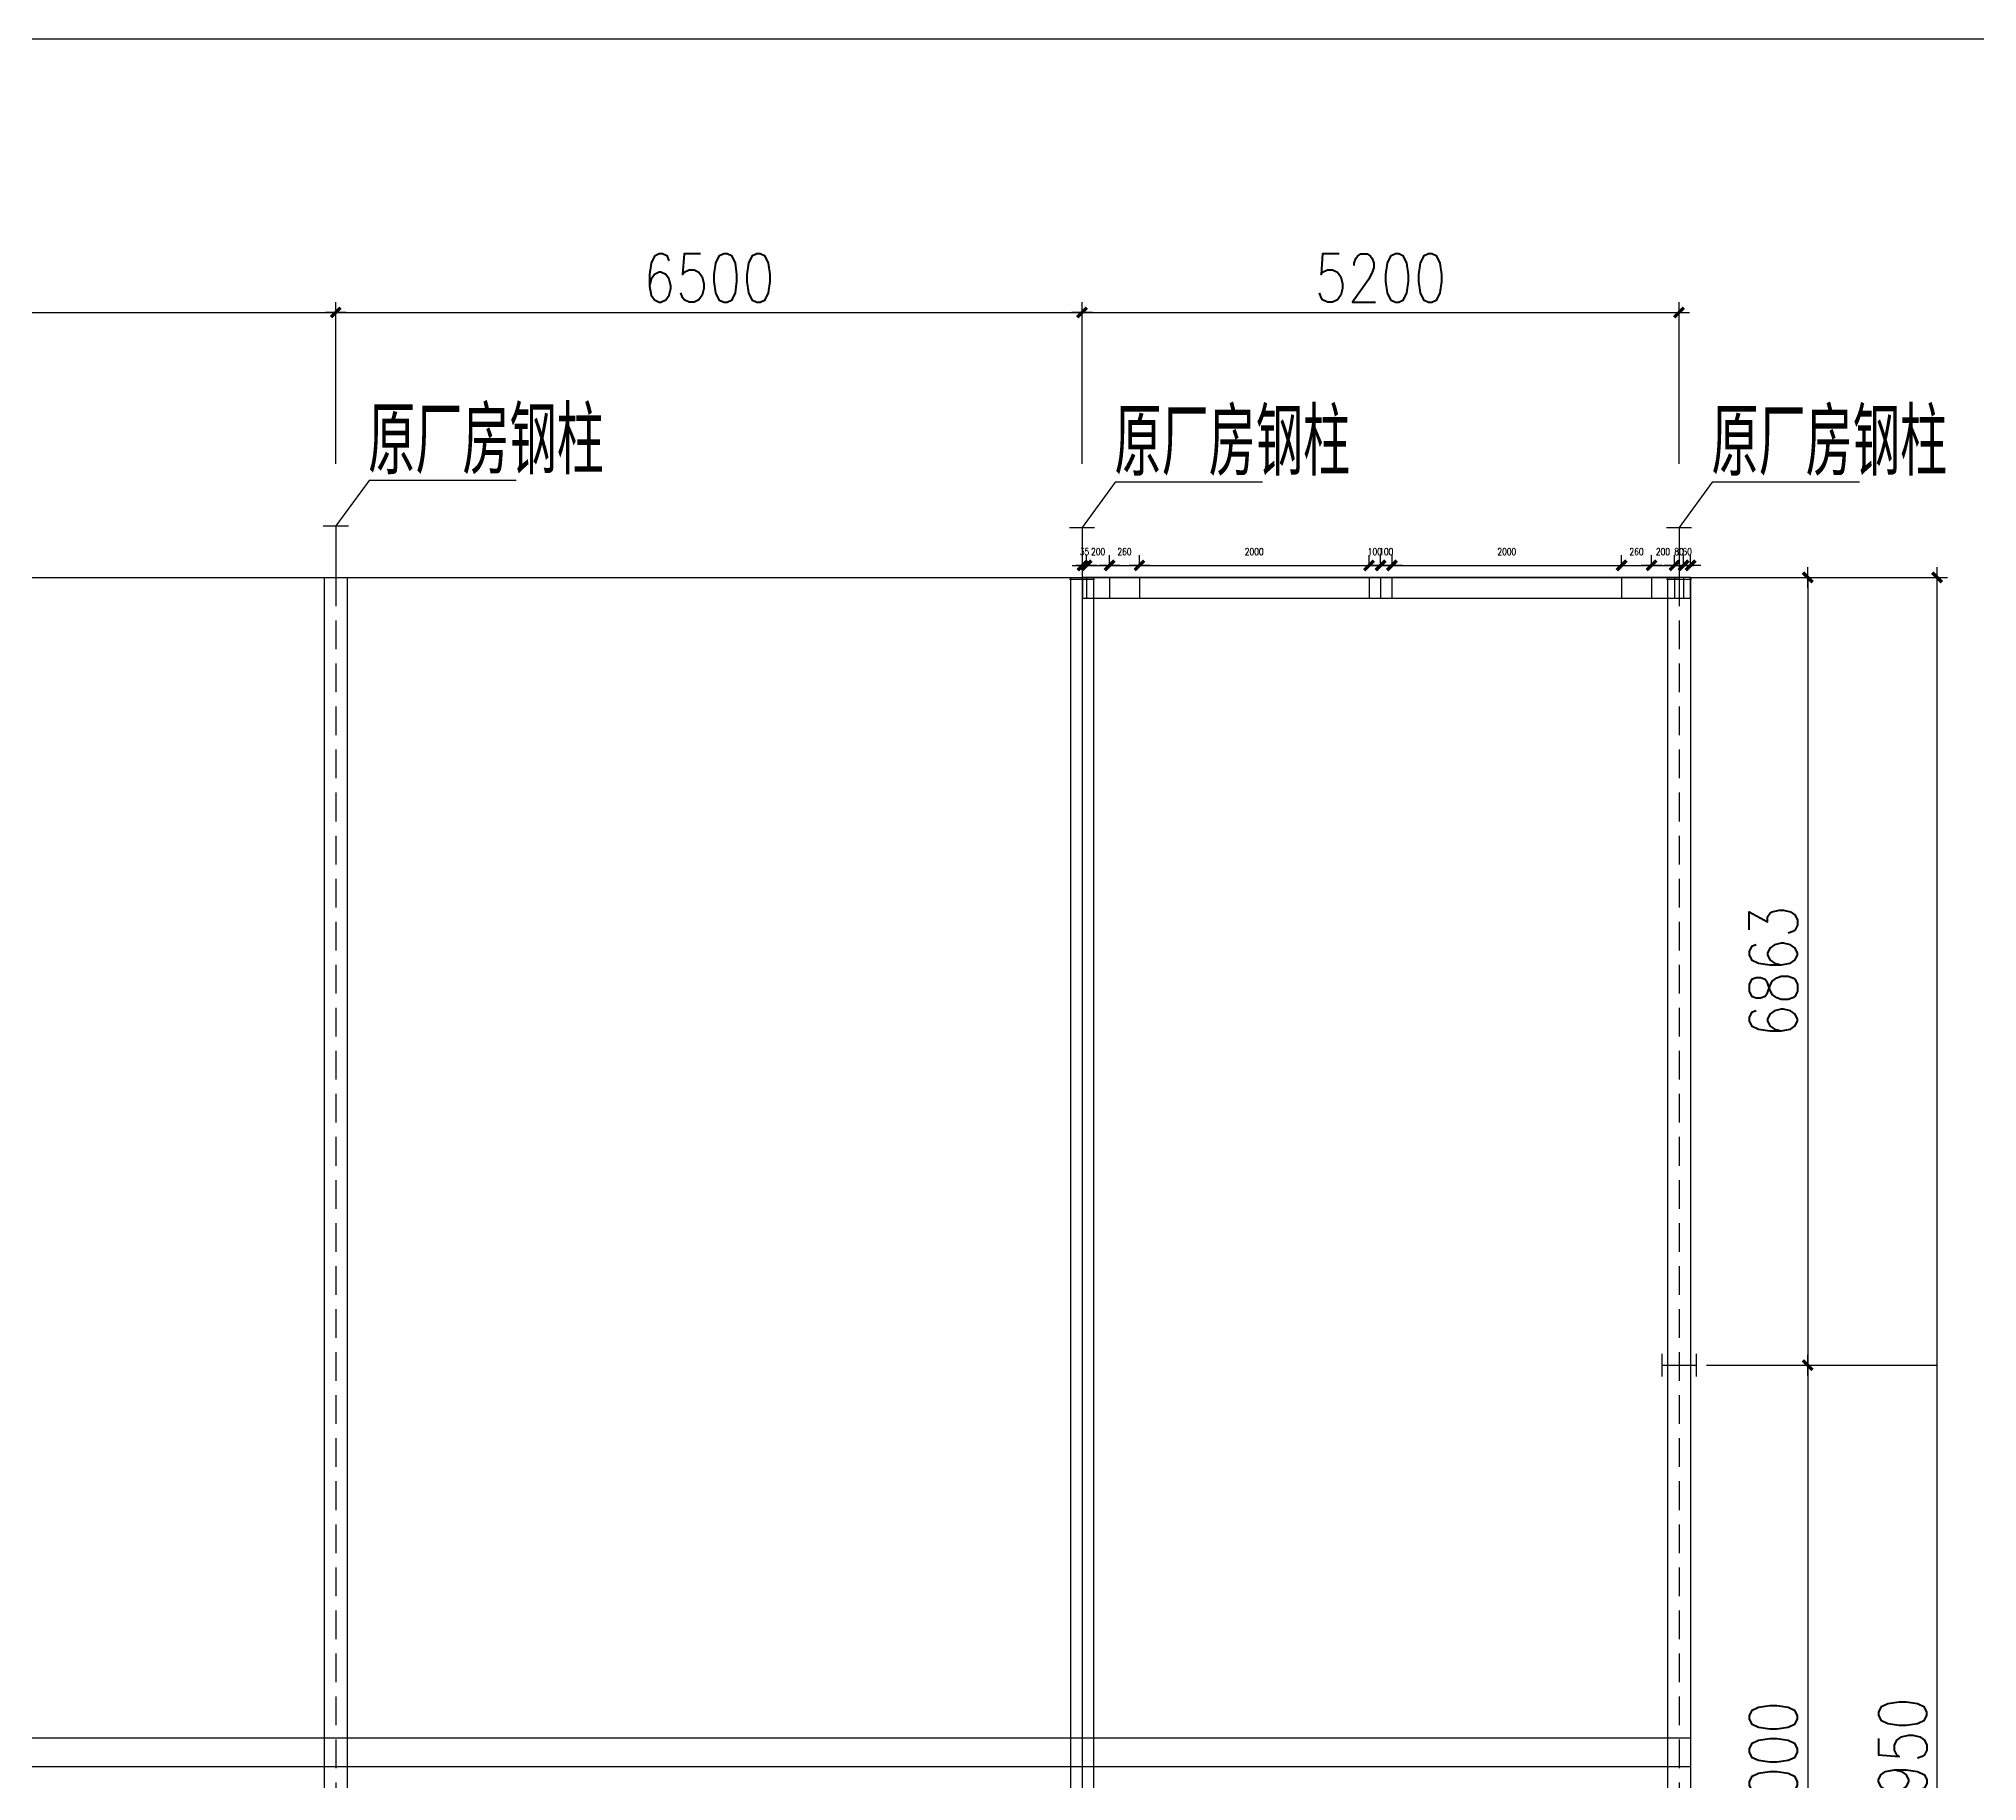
# Model space of a CAD drawing. Header units: millimetres. Extents: x 2287919 to 2522484, y -1845182 to -1736911.
# Drawn here: x 2486123 to 2503007, y -1783263 to -1768082 of the extents above; entities that cross this region are included whole.
import ezdxf

# ---------------------------------------------------------------- set-up
doc = ezdxf.new("R2010")
doc.units = ezdxf.units.MM
doc.header["$LTSCALE"] = 1000
doc.header["$PDMODE"] = 34
doc.linetypes.add('DASHED2', pattern=[0.375, 0.25, -0.125])
doc.linetypes.add('H1', pattern=[0.375, 0.25, -0.125])
doc.styles.add('DIM_FONT', font='simplex.shx', dxfattribs={"width": 0.8, "bigfont": 'hztxt.shx'})
doc.styles.add('TSSD_Label', font='Tssdeng.shx', dxfattribs={"width": 0.7, "bigfont": 'hztxt.shx'})
doc.dimstyles.new('WGH(1)', dxfattribs={"dimscale": 1.2, "dimtxt": 100, "dimasz": 0.5, "dimexe": 75, "dimexo": 75, "dimgap": 75, "dimtad": 1, "dimdec": 0, "dimzin": 0, "dimdsep": 46, "dimtxsty": 'DIM_FONT', "dimblk1": '_DIMX', "dimblk2": '_DIMX', "dimsah": 1, "dimcen": 0.09, "dimclrd": 3, "dimclre": 3, "dimclrt": 7, "dimadec": 0, "dimazin": 0, "dimtfac": 1, "dimtdec": 0, "dimtix": 1, "dimtmove": 2, "dimatfit": 3, "dimldrblk": '_DIMX', "dimfxl": 1, "dimtolj": 1, "dimtzin": 0, "dimarcsym": 0})

# ---------------------------------------------------------------- blocks, each defined once
blk = doc.blocks.new('_DIMX')
blk.add_line((-150, 0), (150, 0))
at = {"const_width": 50}
blk.add_lwpolyline([(-70, -70), (70, 70)], dxfattribs=at)
blk = doc.blocks.new('*D1684')
at = {"color": 3, "lineweight": -2}
for p, q in [((2482210, -1771784), (2482210, -1770376)), ((2482211, -1770466), (2488709, -1770466)), ((2488710, -1771784), (2488710, -1770376))]:
    blk.add_line(p, q, dxfattribs=at)
at = {"layer": 'Defpoints', "color": 0}
for p in [(2488710, -1770466), (2482210, -1771874), (2488710, -1771874)]:
    blk.add_point(p, dxfattribs=at)
at = {"color": 3, "lineweight": -2, "xscale": 0.6, "yscale": 0.6, "zscale": 0.6, "rotation": 180}
blk.add_blockref('_DIMX', (2482210, -1770466), dxfattribs=at)
at = {"color": 3, "lineweight": -2, "xscale": 0.6, "yscale": 0.6, "zscale": 0.6}
blk.add_blockref('_DIMX', (2488710, -1770466), dxfattribs=at)
at = {"color": 7, "insert": (2485460, -1770166), "char_height": 420, "attachment_point": 5, "style": 'DIM_FONT'}
blk.add_mtext('\\A1;6500', dxfattribs=at)
blk = doc.blocks.new('*D1685')
at = {"color": 3, "lineweight": -2}
for p, q in [((2488710, -1771784), (2488710, -1770376)), ((2488711, -1770466), (2495209, -1770466)), ((2495210, -1771784), (2495210, -1770376))]:
    blk.add_line(p, q, dxfattribs=at)
at = {"layer": 'Defpoints', "color": 0}
for p in [(2495210, -1770466), (2488710, -1771874), (2495210, -1771874)]:
    blk.add_point(p, dxfattribs=at)
at = {"color": 3, "lineweight": -2, "xscale": 0.6, "yscale": 0.6, "zscale": 0.6, "rotation": 180}
blk.add_blockref('_DIMX', (2488710, -1770466), dxfattribs=at)
at = {"color": 3, "lineweight": -2, "xscale": 0.6, "yscale": 0.6, "zscale": 0.6}
blk.add_blockref('_DIMX', (2495210, -1770466), dxfattribs=at)
at = {"color": 7, "insert": (2491960, -1770166), "char_height": 420, "attachment_point": 5, "style": 'DIM_FONT'}
blk.add_mtext('\\A1;6500', dxfattribs=at)
blk = doc.blocks.new('*D1686')
at = {"color": 3, "lineweight": -2}
for p, q in [((2495210, -1771784), (2495210, -1770376)), ((2495211, -1770466), (2500409, -1770466)), ((2500410, -1771784), (2500410, -1770376))]:
    blk.add_line(p, q, dxfattribs=at)
at = {"layer": 'Defpoints', "color": 0}
for p in [(2500410, -1770466), (2495210, -1771874), (2500410, -1771874)]:
    blk.add_point(p, dxfattribs=at)
at = {"color": 3, "lineweight": -2, "xscale": 0.6, "yscale": 0.6, "zscale": 0.6, "rotation": 180}
blk.add_blockref('_DIMX', (2495210, -1770466), dxfattribs=at)
at = {"color": 3, "lineweight": -2, "xscale": 0.6, "yscale": 0.6, "zscale": 0.6}
blk.add_blockref('_DIMX', (2500410, -1770466), dxfattribs=at)
at = {"color": 7, "insert": (2497810, -1770166), "char_height": 420, "attachment_point": 5, "style": 'DIM_FONT'}
blk.add_mtext('\\A1;5200', dxfattribs=at)
blk = doc.blocks.new('*D1692')
at = {"color": 3, "lineweight": -2}
for p, q in [((2500500, -1772775), (2502748, -1772775)), ((2502658, -1793724), (2502658, -1772775)), ((2500500, -1793725), (2502748, -1793725))]:
    blk.add_line(p, q, dxfattribs=at)
at = {"layer": 'Defpoints', "color": 0}
for p in [(2500410, -1772775), (2502658, -1772775), (2500410, -1793725)]:
    blk.add_point(p, dxfattribs=at)
at = {"color": 3, "lineweight": -2, "xscale": 0.6, "yscale": 0.6, "zscale": 0.6}
for p, rotation in [((2502658, -1772775), 90), ((2502658, -1793725), 270)]:
    blk.add_blockref('_DIMX', p, dxfattribs=dict(at, rotation=rotation))
at = {"color": 7, "insert": (2502358, -1783250), "char_height": 420, "attachment_point": 5, "rotation": 90, "style": 'DIM_FONT'}
blk.add_mtext('\\A1;20950', dxfattribs=at)
blk = doc.blocks.new('*D1687')
at = {"color": 3, "lineweight": -2}
for p, q in [((2500977, -1772775), (2501621, -1772775)), ((2501531, -1772775), (2501531, -1779637)), ((2500708, -1779638), (2501621, -1779638))]:
    blk.add_line(p, q, dxfattribs=at)
at = {"layer": 'Defpoints', "color": 0}
for p in [(2500887, -1772775), (2500618, -1779638), (2501531, -1779638)]:
    blk.add_point(p, dxfattribs=at)
at = {"color": 3, "lineweight": -2, "xscale": 0.6, "yscale": 0.6, "zscale": 0.6}
for p, rotation in [((2501531, -1772775), 90), ((2501531, -1779638), 270)]:
    blk.add_blockref('_DIMX', p, dxfattribs=dict(at, rotation=rotation))
at = {"color": 7, "insert": (2501231, -1776206), "char_height": 420, "attachment_point": 5, "rotation": 90, "style": 'DIM_FONT'}
blk.add_mtext('\\A1;6863', dxfattribs=at)
blk = doc.blocks.new('*D1688')
at = {"color": 3, "lineweight": -2}
for p, q in [((2500650, -1779638), (2501621, -1779638)), ((2501531, -1779638), (2501531, -1786637)), ((2500500, -1786638), (2501621, -1786638))]:
    blk.add_line(p, q, dxfattribs=at)
at = {"layer": 'Defpoints', "color": 0}
for p in [(2500560, -1779638), (2500410, -1786638), (2501531, -1786638)]:
    blk.add_point(p, dxfattribs=at)
at = {"color": 3, "lineweight": -2, "xscale": 0.6, "yscale": 0.6, "zscale": 0.6}
for p, rotation in [((2501531, -1779638), 90), ((2501531, -1786638), 270)]:
    blk.add_blockref('_DIMX', p, dxfattribs=dict(at, rotation=rotation))
at = {"color": 7, "insert": (2501231, -1783138), "char_height": 420, "attachment_point": 5, "rotation": 90, "style": 'DIM_FONT'}
blk.add_mtext('\\A1;7000', dxfattribs=at)
blk = doc.blocks.new('*D1713')
at = {"color": 3, "lineweight": -2}
for p, q in [((2495214, -1772670), (2495214, -1772670)), ((2495215, -1772685), (2495215, -1772580)), ((2495215, -1772670), (2495250, -1772670)), ((2495250, -1772685), (2495250, -1772580)), ((2495251, -1772670), (2495251, -1772670))]:
    blk.add_line(p, q, dxfattribs=at)
at = {"layer": 'Defpoints', "color": 0}
for p in [(2495250, -1772670), (2495215, -1772775), (2495250, -1772775)]:
    blk.add_point(p, dxfattribs=at)
at = {"color": 3, "lineweight": -2, "xscale": 0.6, "yscale": 0.6, "zscale": 0.6}
blk.add_blockref('_DIMX', (2495215, -1772670), dxfattribs=at)
at = {"color": 3, "lineweight": -2, "xscale": 0.6, "yscale": 0.6, "zscale": 0.6, "rotation": 180}
blk.add_blockref('_DIMX', (2495250, -1772670), dxfattribs=at)
at = {"color": 7, "insert": (2495232, -1772550), "char_height": 60, "attachment_point": 5, "style": 'DIM_FONT'}
blk.add_mtext('\\A1;35', dxfattribs=at)
blk = doc.blocks.new('*D1714')
at = {"color": 3, "lineweight": -2}
for p, q in [((2495249, -1772670), (2495249, -1772670)), ((2495250, -1772685), (2495250, -1772580)), ((2495250, -1772670), (2495450, -1772670)), ((2495450, -1772685), (2495450, -1772580)), ((2495451, -1772670), (2495451, -1772670))]:
    blk.add_line(p, q, dxfattribs=at)
at = {"layer": 'Defpoints', "color": 0}
for p in [(2495450, -1772670), (2495250, -1772775), (2495450, -1772775)]:
    blk.add_point(p, dxfattribs=at)
at = {"color": 3, "lineweight": -2, "xscale": 0.6, "yscale": 0.6, "zscale": 0.6}
blk.add_blockref('_DIMX', (2495250, -1772670), dxfattribs=at)
at = {"color": 3, "lineweight": -2, "xscale": 0.6, "yscale": 0.6, "zscale": 0.6, "rotation": 180}
blk.add_blockref('_DIMX', (2495450, -1772670), dxfattribs=at)
at = {"color": 7, "insert": (2495350, -1772550), "char_height": 60, "attachment_point": 5, "style": 'DIM_FONT'}
blk.add_mtext('\\A1;200', dxfattribs=at)
blk = doc.blocks.new('*D1715')
at = {"color": 3, "lineweight": -2}
for p, q in [((2495449, -1772670), (2495449, -1772670)), ((2495450, -1772685), (2495450, -1772580)), ((2495450, -1772670), (2495710, -1772670)), ((2495710, -1772685), (2495710, -1772580)), ((2495711, -1772670), (2495711, -1772670))]:
    blk.add_line(p, q, dxfattribs=at)
at = {"layer": 'Defpoints', "color": 0}
for p in [(2495710, -1772670), (2495450, -1772775), (2495710, -1772775)]:
    blk.add_point(p, dxfattribs=at)
at = {"color": 3, "lineweight": -2, "xscale": 0.6, "yscale": 0.6, "zscale": 0.6}
blk.add_blockref('_DIMX', (2495450, -1772670), dxfattribs=at)
at = {"color": 3, "lineweight": -2, "xscale": 0.6, "yscale": 0.6, "zscale": 0.6, "rotation": 180}
blk.add_blockref('_DIMX', (2495710, -1772670), dxfattribs=at)
at = {"color": 7, "insert": (2495580, -1772550), "char_height": 60, "attachment_point": 5, "style": 'DIM_FONT'}
blk.add_mtext('\\A1;260', dxfattribs=at)
blk = doc.blocks.new('*D1716')
at = {"color": 3, "lineweight": -2}
for p, q in [((2495710, -1772685), (2495710, -1772580)), ((2495711, -1772670), (2497709, -1772670)), ((2497710, -1772685), (2497710, -1772580))]:
    blk.add_line(p, q, dxfattribs=at)
at = {"layer": 'Defpoints', "color": 0}
for p in [(2497710, -1772670), (2495710, -1772775), (2497710, -1772775)]:
    blk.add_point(p, dxfattribs=at)
at = {"color": 3, "lineweight": -2, "xscale": 0.6, "yscale": 0.6, "zscale": 0.6, "rotation": 180}
blk.add_blockref('_DIMX', (2495710, -1772670), dxfattribs=at)
at = {"color": 3, "lineweight": -2, "xscale": 0.6, "yscale": 0.6, "zscale": 0.6}
blk.add_blockref('_DIMX', (2497710, -1772670), dxfattribs=at)
at = {"color": 7, "insert": (2496710, -1772550), "char_height": 60, "attachment_point": 5, "style": 'DIM_FONT'}
blk.add_mtext('\\A1;2000', dxfattribs=at)
blk = doc.blocks.new('*D1717')
at = {"color": 3, "lineweight": -2}
for p, q in [((2497709, -1772670), (2497709, -1772670)), ((2497710, -1772685), (2497710, -1772580)), ((2497710, -1772670), (2497810, -1772670)), ((2497810, -1772685), (2497810, -1772580)), ((2497811, -1772670), (2497811, -1772670))]:
    blk.add_line(p, q, dxfattribs=at)
at = {"layer": 'Defpoints', "color": 0}
for p in [(2497810, -1772670), (2497710, -1772775), (2497810, -1772775)]:
    blk.add_point(p, dxfattribs=at)
at = {"color": 3, "lineweight": -2, "xscale": 0.6, "yscale": 0.6, "zscale": 0.6}
blk.add_blockref('_DIMX', (2497710, -1772670), dxfattribs=at)
at = {"color": 3, "lineweight": -2, "xscale": 0.6, "yscale": 0.6, "zscale": 0.6, "rotation": 180}
blk.add_blockref('_DIMX', (2497810, -1772670), dxfattribs=at)
at = {"color": 7, "insert": (2497760, -1772550), "char_height": 60, "attachment_point": 5, "style": 'DIM_FONT'}
blk.add_mtext('\\A1;100', dxfattribs=at)
blk = doc.blocks.new('*D1718')
at = {"color": 3, "lineweight": -2}
for p, q in [((2497809, -1772670), (2497809, -1772670)), ((2497810, -1772685), (2497810, -1772580)), ((2497810, -1772670), (2497910, -1772670)), ((2497910, -1772685), (2497910, -1772580)), ((2497911, -1772670), (2497911, -1772670))]:
    blk.add_line(p, q, dxfattribs=at)
at = {"layer": 'Defpoints', "color": 0}
for p in [(2497910, -1772670), (2497810, -1772775), (2497910, -1772775)]:
    blk.add_point(p, dxfattribs=at)
at = {"color": 3, "lineweight": -2, "xscale": 0.6, "yscale": 0.6, "zscale": 0.6}
blk.add_blockref('_DIMX', (2497810, -1772670), dxfattribs=at)
at = {"color": 3, "lineweight": -2, "xscale": 0.6, "yscale": 0.6, "zscale": 0.6, "rotation": 180}
blk.add_blockref('_DIMX', (2497910, -1772670), dxfattribs=at)
at = {"color": 7, "insert": (2497860, -1772550), "char_height": 60, "attachment_point": 5, "style": 'DIM_FONT'}
blk.add_mtext('\\A1;100', dxfattribs=at)
blk = doc.blocks.new('*D1719')
at = {"color": 3, "lineweight": -2}
for p, q in [((2497910, -1772685), (2497910, -1772580)), ((2497911, -1772670), (2499909, -1772670)), ((2499910, -1772685), (2499910, -1772580))]:
    blk.add_line(p, q, dxfattribs=at)
at = {"layer": 'Defpoints', "color": 0}
for p in [(2499910, -1772670), (2497910, -1772775), (2499910, -1772775)]:
    blk.add_point(p, dxfattribs=at)
at = {"color": 3, "lineweight": -2, "xscale": 0.6, "yscale": 0.6, "zscale": 0.6, "rotation": 180}
blk.add_blockref('_DIMX', (2497910, -1772670), dxfattribs=at)
at = {"color": 3, "lineweight": -2, "xscale": 0.6, "yscale": 0.6, "zscale": 0.6}
blk.add_blockref('_DIMX', (2499910, -1772670), dxfattribs=at)
at = {"color": 7, "insert": (2498910, -1772550), "char_height": 60, "attachment_point": 5, "style": 'DIM_FONT'}
blk.add_mtext('\\A1;2000', dxfattribs=at)
blk = doc.blocks.new('*D1720')
at = {"color": 3, "lineweight": -2}
for p, q in [((2499909, -1772670), (2499909, -1772670)), ((2499910, -1772685), (2499910, -1772580)), ((2499910, -1772670), (2500170, -1772670)), ((2500170, -1772685), (2500170, -1772580)), ((2500171, -1772670), (2500171, -1772670))]:
    blk.add_line(p, q, dxfattribs=at)
at = {"layer": 'Defpoints', "color": 0}
for p in [(2500170, -1772670), (2499910, -1772775), (2500170, -1772775)]:
    blk.add_point(p, dxfattribs=at)
at = {"color": 3, "lineweight": -2, "xscale": 0.6, "yscale": 0.6, "zscale": 0.6}
blk.add_blockref('_DIMX', (2499910, -1772670), dxfattribs=at)
at = {"color": 3, "lineweight": -2, "xscale": 0.6, "yscale": 0.6, "zscale": 0.6, "rotation": 180}
blk.add_blockref('_DIMX', (2500170, -1772670), dxfattribs=at)
at = {"color": 7, "insert": (2500040, -1772550), "char_height": 60, "attachment_point": 5, "style": 'DIM_FONT'}
blk.add_mtext('\\A1;260', dxfattribs=at)
blk = doc.blocks.new('*D1721')
at = {"color": 3, "lineweight": -2}
for p, q in [((2500169, -1772670), (2500169, -1772670)), ((2500170, -1772685), (2500170, -1772580)), ((2500170, -1772670), (2500370, -1772670)), ((2500370, -1772685), (2500370, -1772580)), ((2500371, -1772670), (2500371, -1772670))]:
    blk.add_line(p, q, dxfattribs=at)
at = {"layer": 'Defpoints', "color": 0}
for p in [(2500370, -1772670), (2500170, -1772775), (2500370, -1772775)]:
    blk.add_point(p, dxfattribs=at)
at = {"color": 3, "lineweight": -2, "xscale": 0.6, "yscale": 0.6, "zscale": 0.6}
blk.add_blockref('_DIMX', (2500170, -1772670), dxfattribs=at)
at = {"color": 3, "lineweight": -2, "xscale": 0.6, "yscale": 0.6, "zscale": 0.6, "rotation": 180}
blk.add_blockref('_DIMX', (2500370, -1772670), dxfattribs=at)
at = {"color": 7, "insert": (2500270, -1772550), "char_height": 60, "attachment_point": 5, "style": 'DIM_FONT'}
blk.add_mtext('\\A1;200', dxfattribs=at)
blk = doc.blocks.new('*D1722')
at = {"color": 3, "lineweight": -2}
for p, q in [((2500369, -1772670), (2500369, -1772670)), ((2500370, -1772685), (2500370, -1772580)), ((2500370, -1772670), (2500450, -1772670)), ((2500450, -1772685), (2500450, -1772580)), ((2500451, -1772670), (2500451, -1772670))]:
    blk.add_line(p, q, dxfattribs=at)
at = {"layer": 'Defpoints', "color": 0}
for p in [(2500450, -1772670), (2500370, -1772775), (2500450, -1772775)]:
    blk.add_point(p, dxfattribs=at)
at = {"color": 3, "lineweight": -2, "xscale": 0.6, "yscale": 0.6, "zscale": 0.6}
blk.add_blockref('_DIMX', (2500370, -1772670), dxfattribs=at)
at = {"color": 3, "lineweight": -2, "xscale": 0.6, "yscale": 0.6, "zscale": 0.6, "rotation": 180}
blk.add_blockref('_DIMX', (2500450, -1772670), dxfattribs=at)
at = {"color": 7, "insert": (2500410, -1772550), "char_height": 60, "attachment_point": 5, "style": 'DIM_FONT'}
blk.add_mtext('\\A1;80', dxfattribs=at)
blk = doc.blocks.new('*D1723')
at = {"color": 3, "lineweight": -2}
for p, q in [((2500449, -1772670), (2500449, -1772670)), ((2500450, -1772685), (2500450, -1772580)), ((2500450, -1772670), (2500510, -1772670)), ((2500510, -1772685), (2500510, -1772580)), ((2500511, -1772670), (2500511, -1772670))]:
    blk.add_line(p, q, dxfattribs=at)
at = {"layer": 'Defpoints', "color": 0}
for p in [(2500510, -1772670), (2500450, -1772775), (2500510, -1772775)]:
    blk.add_point(p, dxfattribs=at)
at = {"color": 3, "lineweight": -2, "xscale": 0.6, "yscale": 0.6, "zscale": 0.6}
blk.add_blockref('_DIMX', (2500450, -1772670), dxfattribs=at)
at = {"color": 3, "lineweight": -2, "xscale": 0.6, "yscale": 0.6, "zscale": 0.6, "rotation": 180}
blk.add_blockref('_DIMX', (2500510, -1772670), dxfattribs=at)
at = {"color": 7, "insert": (2500480, -1772550), "char_height": 60, "attachment_point": 5, "style": 'DIM_FONT'}
blk.add_mtext('\\A1;60', dxfattribs=at)

msp = doc.modelspace()

# ---------------------------------------------------------------- linework, layer by layer
for p, q in [((2488999.5, -1771930.1), (2488709.9, -1772324.7)), ((2490282.3, -1771930.1), (2488999.5, -1771930.1)), ((2495499.5, -1771944.1), (2495209.9, -1772338.6)), ((2496782.3, -1771944.1), (2495499.5, -1771944.1)), ((2500699.5, -1771944.1), (2500409.9, -1772338.6)), ((2501982.3, -1771944.1), (2500699.5, -1771944.1)), ((2488599.9, -1772324.7), (2488819.9, -1772324.7)), ((2488709.9, -1772324.7), (2488709.9, -1772774.7)), ((2495099.9, -1772338.6), (2495319.9, -1772338.6)), ((2495209.9, -1772338.6), (2495209.9, -1772788.6)), ((2500299.9, -1772338.6), (2500519.9, -1772338.6)), ((2500409.9, -1772338.6), (2500409.9, -1772788.6)), ((2451309.9, -1772774.7), (2500409.9, -1772774.7)), ((2488599.9, -1772774.7), (2488819.9, -1772774.7)), ((2488609.9, -1772774.7), (2488609.9, -1793499.7)), ((2488809.9, -1772774.7), (2488809.9, -1793499.7)), ((2495099.9, -1772788.6), (2495319.9, -1772788.6)), ((2495109.9, -1772774.7), (2495109.9, -1793724.7)), ((2495209.9, -1772774.7), (2495209.9, -1793724.7)), ((2495309.9, -1772774.7), (2495309.9, -1793724.7)), ((2500299.9, -1772788.6), (2500519.9, -1772788.6)), ((2500309.9, -1772774.7), (2500309.9, -1793724.7)), ((2500509.9, -1772774.7), (2500509.9, -1793724.7)), ((2500259.9, -1779537.7), (2500259.9, -1779737.7)), ((2500559.9, -1779537.7), (2500559.9, -1779737.7)), ((2500259.9, -1779637.7), (2500559.9, -1779637.7))]:
    msp.add_line(p, q)
at = {"linetype": 'DASHED2'}
msp.add_line((2488709.9, -1772774.7), (2488709.9, -1793724.7), dxfattribs=at)
at = {"color": 6}
for p, q in [((2500509.9, -1772774.7), (2495209.9, -1772774.7)), ((2495214.9, -1772774.7), (2495214.9, -1772954.7)), ((2495249.9, -1772774.7), (2495249.9, -1772954.7)), ((2495449.9, -1772774.7), (2495449.9, -1772954.7)), ((2495709.9, -1772774.7), (2495709.9, -1772954.7)), ((2497709.9, -1772774.7), (2497709.9, -1772954.7)), ((2497809.9, -1772774.7), (2497809.9, -1772954.7)), ((2497909.9, -1772774.7), (2497909.9, -1772954.7)), ((2499909.9, -1772774.7), (2499909.9, -1772954.7)), ((2500169.9, -1772774.7), (2500169.9, -1772954.7)), ((2500369.9, -1772774.7), (2500369.9, -1772954.7)), ((2500409.9, -1772774.7), (2500409.9, -1772954.7)), ((2500449.9, -1772774.7), (2500449.9, -1772954.7)), ((2500509.9, -1772954.7), (2500509.9, -1772774.7)), ((2495209.9, -1772954.7), (2500409.9, -1772954.7)), ((2500409.9, -1772954.7), (2500509.9, -1772954.7))]:
    msp.add_line(p, q, dxfattribs=at)
at = {"linetype": 'H1'}
msp.add_line((2500409.9, -1772774.7), (2500409.9, -1793724.7), dxfattribs=at)
at = {"color": 3}
msp.add_line((2501620.7, -1779637.7), (2502658.1, -1779637.7), dxfattribs=at)
at = {"color": 2}
msp.add_line((2500509.9, -1782887.7), (2451459.9, -1782887.7), dxfattribs=at)
at = {"color": 1}
msp.add_line((2500509.9, -1783137.7), (2451459.9, -1783137.7), dxfattribs=at)
msp.add_lwpolyline([(2449705.5, -1768081.5), (2504637, -1768081.5), (2504637, -1799252), (2449705.5, -1799252)], close=True)

# ---------------------------------------------------------------- texts
at = {"lineweight": -3, "style": 'TSSD_Label', "width": 0.7}
for p in [(2488993.3, -1771876), (2495493.3, -1771890), (2500693.3, -1771890)]:
    msp.add_text('原厂房钢柱', height=586.09, dxfattribs=at).set_placement(p)

# ---------------------------------------------------------------- dimensions: what is measured, and where the dimension line sits
for base, p1, p2, picture, middle in [((2488709.9, -1770465.8), (2482209.9, -1771874.4), (2488709.9, -1771874.4), '*D1684', (2485459.9, -1770165.8)), ((2495209.9, -1770465.8), (2488709.9, -1771874.4), (2495209.9, -1771874.4), '*D1685', (2491959.9, -1770165.8)), ((2500409.9, -1770465.8), (2495209.9, -1771874.4), (2500409.9, -1771874.4), '*D1686', (2497809.9, -1770165.8))]:
    dim = msp.add_linear_dim(base=base, p1=p1, p2=p2, dimstyle='WGH(1)', override={"dimtxt": 350})
    dim.commit()
    dim.dimension.update_dxf_attribs({"geometry": picture, "text_midpoint": middle})
at = {"color": 6}
for base, p1, p2, picture, middle in [((2495249.9, -1772670), (2495214.9, -1772774.7), (2495249.9, -1772774.7), '*D1713', (2495232.4, -1772550)), ((2495449.9, -1772670), (2495249.9, -1772774.7), (2495449.9, -1772774.7), '*D1714', (2495349.9, -1772550)), ((2495709.9, -1772670), (2495449.9, -1772774.7), (2495709.9, -1772774.7), '*D1715', (2495579.9, -1772550)), ((2497709.9, -1772670), (2495709.9, -1772774.7), (2497709.9, -1772774.7), '*D1716', (2496709.9, -1772550)), ((2497809.9, -1772670), (2497709.9, -1772774.7), (2497809.9, -1772774.7), '*D1717', (2497759.9, -1772550)), ((2497909.9, -1772670), (2497809.9, -1772774.7), (2497909.9, -1772774.7), '*D1718', (2497859.9, -1772550)), ((2499909.9, -1772670), (2497909.9, -1772774.7), (2499909.9, -1772774.7), '*D1719', (2498909.9, -1772550)), ((2500169.9, -1772670), (2499909.9, -1772774.7), (2500169.9, -1772774.7), '*D1720', (2500039.9, -1772550)), ((2500369.9, -1772670), (2500169.9, -1772774.7), (2500369.9, -1772774.7), '*D1721', (2500269.9, -1772550)), ((2500449.9, -1772670), (2500369.9, -1772774.7), (2500449.9, -1772774.7), '*D1722', (2500409.9, -1772550)), ((2500509.9, -1772670), (2500449.9, -1772774.7), (2500509.9, -1772774.7), '*D1723', (2500479.9, -1772550))]:
    dim = msp.add_linear_dim(base=base, p1=p1, p2=p2, dimstyle='WGH(1)', override={"dimtxt": 50}, dxfattribs=at)
    dim.commit()
    dim.dimension.update_dxf_attribs({"geometry": picture, "text_midpoint": middle})
for base, p1, p2, picture, middle in [((2502658.1, -1772774.7), (2500409.9, -1793724.7), (2500409.9, -1772774.7), '*D1692', (2502358.1, -1783249.7)), ((2501530.7, -1779637.7), (2500887.1, -1772774.7), (2500618.2, -1779637.7), '*D1687', (2501230.7, -1776206.2)), ((2501530.7, -1786637.7), (2500559.9, -1779637.7), (2500409.9, -1786637.7), '*D1688', (2501230.7, -1783137.7))]:
    dim = msp.add_linear_dim(base=base, p1=p1, p2=p2, angle=90, dimstyle='WGH(1)', override={"dimtxt": 350})
    dim.commit()
    dim.dimension.update_dxf_attribs({"geometry": picture, "text_midpoint": middle})

doc.saveas('drawing.dxf')
